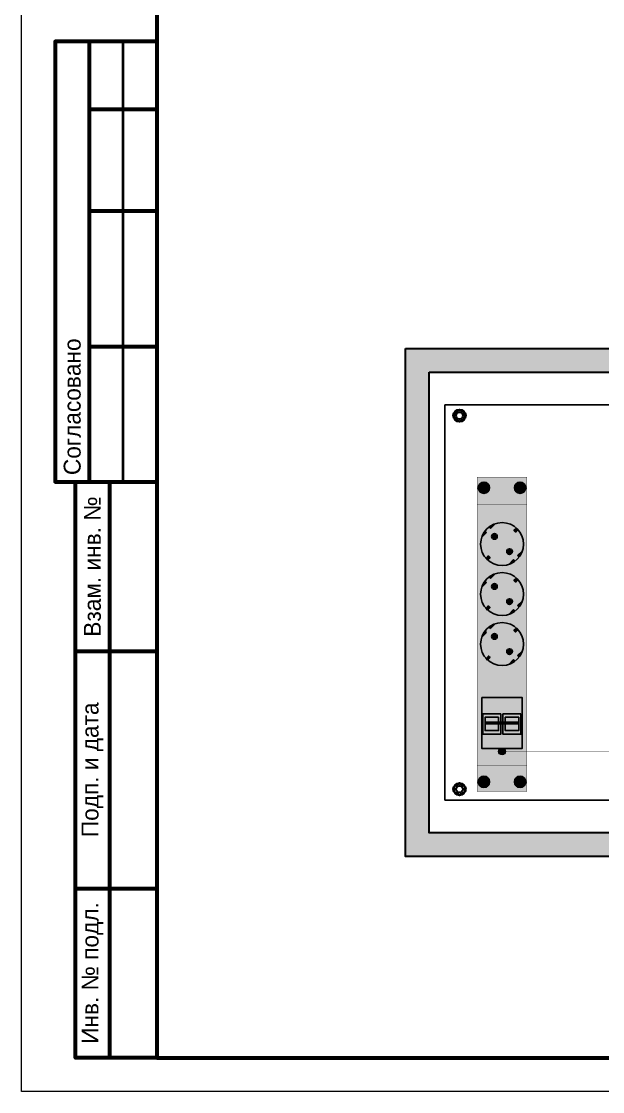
# Model space of a CAD drawing. Header units: millimetres. Extents: x -87434 to 499450, y -468665 to 122144.
# Drawn here: x 98150 to 106735, y 51026 to 66823 of the extents above; entities that cross this region are included whole.
import ezdxf
from ezdxf.enums import TextEntityAlignment as Align

# ---------------------------------------------------------------- set-up
doc = ezdxf.new("R2010")
doc.units = ezdxf.units.MM
doc.layers.add('__ФОРМАТ', color=7, linetype='Continuous', lineweight=40)
doc.layers.add('Выноски', color=5, linetype='Continuous', lineweight=15)
doc.layers.add('Границы листа', color=7, linetype='Continuous', lineweight=0, plot=False)
doc.styles.add('Mipgost_5', font='', dxfattribs={"height": 250})
doc.styles.get("Standard").update_dxf_attribs({"font": ''})
doc.styles.get('Mipgost_5').set_extended_font_data('Mipgost')
doc.styles.get('Standard').set_extended_font_data('GOST type B')

# ---------------------------------------------------------------- blocks, each defined once
blk = doc.blocks.new('A$C27167704')
at = {"lineweight": 25}
h = blk.add_hatch(color=251, dxfattribs=at)
h.set_gradient(color1=(139, 142, 133), color2=(120, 125, 115), tint=0.46, name='INVHEMISPHERICAL')
h.paths.add_polyline_path([(0, 0), (600, 0), (600, -450), (0, -450)])
h.paths.add_polyline_path([(21.05, -21.05), (578.95, -21.05), (578.95, -428.95), (21.05, -428.95)], flags=16)
at = {"lineweight": 30}
for p, q in [((47.9, -54.38), (43.4, -56.98)), ((52.4, -56.98), (47.9, -54.38)), ((547.6, -56.98), (552.1, -54.38)), ((552.1, -54.38), (556.6, -56.98)), ((43.4, -56.98), (43.4, -62.18)), ((43.4, -62.18), (47.9, -64.78)), ((47.9, -64.78), (52.4, -62.18)), ((52.4, -62.18), (52.4, -56.98)), ((547.6, -62.18), (547.6, -56.98)), ((552.1, -64.78), (547.6, -62.18)), ((556.6, -62.18), (552.1, -64.78)), ((556.6, -56.98), (556.6, -62.18)), ((43.4, -387.82), (47.9, -385.22)), ((43.4, -393.02), (43.4, -387.82)), ((47.9, -385.22), (52.4, -387.82)), ((52.4, -387.82), (52.4, -393.02)), ((552.1, -385.22), (547.6, -387.82)), ((547.6, -387.82), (547.6, -393.02)), ((556.6, -387.82), (552.1, -385.22)), ((556.6, -393.02), (556.6, -387.82)), ((47.9, -395.62), (43.4, -393.02)), ((52.4, -393.02), (47.9, -395.62)), ((547.6, -393.02), (552.1, -395.62)), ((552.1, -395.62), (556.6, -393.02))]:
    blk.add_line(p, q, dxfattribs=at)
for points in [[(0, 0), (600, 0), (600, -450), (0, -450)], [(21.05, -21.05), (578.95, -21.05), (578.95, -428.95), (21.05, -428.95)]]:
    blk.add_lwpolyline(points, close=True, dxfattribs=at)
blk.add_lwpolyline([(35, -50), (565, -50), (565, -400), (35, -400)], close=True)
for centre, radius in [((47.9, -59.58), 5.52), ((47.9, -59.58), 3), ((552.1, -59.58), 5.52), ((552.1, -59.58), 3), ((47.9, -390.42), 5.52), ((47.9, -390.42), 3), ((552.1, -390.42), 5.52), ((552.1, -390.42), 3)]:
    blk.add_circle(centre, radius, dxfattribs=at)
blk = doc.blocks.new('A$C5A1165F7')
at = {"true_color": 0xc7c7c7}
h = blk.add_hatch(color=9, dxfattribs=at)
h.set_gradient(color1=(93, 101, 98), color2=(179, 179, 179), tint=0.43, name='SPHERICAL')
h.paths.add_polyline_path([(10, 5, 1), (0, 5, 1)])
h = blk.add_hatch(color=250)
h.set_gradient(color1=(39, 42, 41), color2=(103, 113, 116), tint=0.43, name='SPHERICAL')
h.paths.add_polyline_path([(5, 6.41), (3.98, 7.44), (2.56, 6.02), (3.59, 5), (2.56, 3.98), (3.98, 2.56), (5, 3.59), (6.02, 2.56), (7.44, 3.98), (6.41, 5), (7.44, 6.02), (6.02, 7.44)])
at = {"color": 49, "lineweight": 25, "true_color": 0x474747}
blk.add_lwpolyline([(6.41, 5), (7.44, 6.02), (6.02, 7.44), (5, 6.41), (3.98, 7.44), (2.56, 6.02), (3.59, 5), (2.56, 3.98), (3.98, 2.56), (5, 3.59), (6.02, 2.56), (7.44, 3.98), (6.41, 5)], dxfattribs=at)
blk.add_circle((5, 5), 5, dxfattribs=at)
blk = doc.blocks.new('A$C370C6F25')
at = {"lineweight": 25}
h = blk.add_hatch(color=251, dxfattribs=at)
h.set_gradient(color1=(102, 106, 98), color2=(120, 120, 110), rotation=90, tint=0.43)
h.paths.add_polyline_path([(0, 0), (278.31, 0), (278.31, 44), (0, 44)])
h = blk.add_hatch(color=256, dxfattribs=at)
h.dxf.hatch_style = 1
h.set_gradient(color1=(147, 144, 128), color2=(180, 178, 167), rotation=180, tint=1, name='CURVED')
h.paths.add_polyline_path([(83.15, 40), (38.15, 40), (38.15, 4), (83.15, 4)])
h.paths.add_polyline_path([(68.64, 23.09), (50.64, 23.09), (50.64, 39), (68.64, 39)], flags=16)
h.paths.add_polyline_path([(65.64, 25), (53.85, 25), (53.85, 37), (65.64, 37)], flags=0)
h.paths.add_polyline_path([(61.41, 25), (59.74, 25), (59.74, 37), (61.41, 37)], flags=0)
h = blk.add_hatch(color=256, dxfattribs=at)
h.dxf.hatch_style = 1
h.set_gradient(color1=(83, 80, 70), color2=(107, 104, 91), tint=1, name='CURVED')
h.paths.add_polyline_path([(68.64, 39), (50.64, 39), (50.64, 23.09), (68.64, 23.09)])
h.paths.add_polyline_path([(65.64, 25), (53.85, 25), (53.85, 37), (65.64, 37)], flags=16)
h.paths.add_polyline_path([(61.41, 25), (59.74, 25), (59.74, 37), (61.41, 37)], flags=16)
h = blk.add_hatch(color=256, dxfattribs=at)
h.dxf.hatch_style = 1
h.set_gradient(color1=(36, 35, 30), color2=(69, 67, 59), tint=1, name='CURVED')
h.paths.add_polyline_path([(141.13, 10), (142.54, 11.41), (144.66, 9.29, 0.270091), (148.56, 28.02), (144.33, 32.25), (145.63, 33.55, 0.033002), (143.98, 35.44, 0.033002), (142.09, 37.09), (140.79, 35.79), (136.56, 40.02, 0.270091), (117.83, 36.12), (119.95, 34), (118.54, 32.59), (116.42, 34.71, 0.270091), (112.52, 15.98), (116.75, 11.75), (115.45, 10.45, 0.033002), (117.11, 8.56, 0.033002), (118.99, 6.91), (120.29, 8.21), (124.52, 3.98, 0.270091), (143.25, 7.88)])
h.paths.add_polyline_path([(122.05, 13.51, -1), (125.59, 17.05, -1)], flags=16)
h.paths.add_polyline_path([(135.49, 26.95, -1), (139.03, 30.49, -1)], flags=16)
h = blk.add_hatch(color=256, dxfattribs=at)
h.dxf.hatch_style = 1
h.set_gradient(color1=(63, 62, 54), color2=(138, 134, 117), rotation=270, tint=1, name='CURVED')
h.paths.add_polyline_path([(140.79, 35.79), (142.09, 37.09, 0.082938), (136.56, 40.02)])
h = blk.add_hatch(color=256, dxfattribs=at)
h.dxf.hatch_style = 1
h.set_gradient(color1=(36, 35, 30), color2=(69, 67, 59), tint=1, name='CURVED')
h.paths.add_polyline_path([(185.42, 10), (186.83, 11.41), (188.95, 9.29, 0.270091), (192.85, 28.02), (188.62, 32.25), (189.92, 33.55, 0.033002), (188.27, 35.44, 0.033002), (186.38, 37.09), (185.08, 35.79), (180.85, 40.02, 0.270091), (162.12, 36.12), (164.24, 34), (162.83, 32.59), (160.71, 34.71, 0.270091), (156.81, 15.98), (161.04, 11.75), (159.74, 10.45, 0.033002), (161.4, 8.56, 0.033002), (163.28, 6.91), (164.58, 8.21), (168.81, 3.98, 0.270091), (187.54, 7.88)])
h.paths.add_polyline_path([(166.35, 13.51, -1), (169.88, 17.05, -1)], flags=16)
h.paths.add_polyline_path([(179.78, 26.95, -1), (183.32, 30.49, -1)], flags=16)
h = blk.add_hatch(color=256, dxfattribs=at)
h.dxf.hatch_style = 1
h.set_gradient(color1=(63, 62, 54), color2=(138, 134, 117), rotation=270, tint=1, name='CURVED')
h.paths.add_polyline_path([(185.08, 35.79), (186.38, 37.09, 0.082938), (180.85, 40.02)])
h = blk.add_hatch(color=256, dxfattribs=at)
h.dxf.hatch_style = 1
h.set_gradient(color1=(36, 35, 30), color2=(69, 67, 59), tint=1, name='CURVED')
h.paths.add_polyline_path([(229.71, 10), (231.12, 11.41), (233.24, 9.29, 0.270091), (237.14, 28.02), (232.91, 32.25), (234.21, 33.55, 0.033002), (232.56, 35.44, 0.033002), (230.67, 37.09), (229.37, 35.79), (225.14, 40.02, 0.270091), (206.41, 36.12), (208.53, 34), (207.12, 32.59), (205, 34.71, 0.270091), (201.1, 15.98), (205.33, 11.75), (204.03, 10.45, 0.033002), (205.69, 8.56, 0.033002), (207.57, 6.91), (208.87, 8.21), (213.1, 3.98, 0.270091), (231.83, 7.88)])
h.paths.add_polyline_path([(210.64, 13.51, -1), (214.17, 17.05, -1)], flags=16)
h.paths.add_polyline_path([(224.07, 26.95, -1), (227.61, 30.49, -1)], flags=16)
h = blk.add_hatch(color=256, dxfattribs=at)
h.dxf.hatch_style = 1
h.set_gradient(color1=(63, 62, 54), color2=(138, 134, 117), rotation=270, tint=1, name='CURVED')
h.paths.add_polyline_path([(229.37, 35.79), (230.67, 37.09, 0.082938), (225.14, 40.02)])
h = blk.add_hatch(color=256, dxfattribs=at)
h.dxf.hatch_style = 1
h.set_gradient(color1=(82, 163, 0), color2=(41, 82, 0), rotation=90, tint=1, name='INVCYLINDER')
h.paths.add_polyline_path([(65.64, 37), (61.41, 37), (61.41, 25), (65.64, 25)])
h.paths.add_polyline_path([(53.85, 25), (59.74, 25), (59.74, 37), (53.85, 37)])
h = blk.add_hatch(color=256, dxfattribs=at)
h.dxf.hatch_style = 1
h.set_gradient(color1=(82, 163, 0), color2=(41, 82, 0), rotation=90, tint=1, name='INVCYLINDER')
h.paths.add_polyline_path([(59.74, 37), (61.41, 37), (61.41, 7.16), (59.74, 7.16)])
h = blk.add_hatch(color=254)
h.set_gradient(color1=(226, 228, 228), color2=(37, 39, 39), rotation=90, tint=0.65, name='INVCYLINDER')
h.paths.add_polyline_path([(116.4, 34.73), (118.54, 32.59), (119.95, 34), (117.81, 36.14)])
h = blk.add_hatch(color=256, dxfattribs=at)
h.dxf.hatch_style = 1
h.set_gradient(color1=(10, 11, 11), color2=(0, 0, 0), tint=1, name='INVSPHERICAL')
h.paths.add_polyline_path([(134.76, 28.72, 1), (139.76, 28.72, 1)])
h = blk.add_hatch(color=256, dxfattribs=at)
h.dxf.hatch_style = 1
h.set_gradient(color1=(63, 62, 54), color2=(138, 134, 117), rotation=270, tint=1, name='CURVED')
h.paths.add_polyline_path([(145.63, 33.55), (144.33, 32.25), (148.56, 28.02, 0.082938)])
h = blk.add_hatch(color=254)
h.set_gradient(color1=(226, 228, 228), color2=(37, 39, 39), rotation=90, tint=0.65, name='INVCYLINDER')
h.paths.add_polyline_path([(160.69, 34.73), (162.83, 32.59), (164.24, 34), (162.1, 36.14)])
h = blk.add_hatch(color=256, dxfattribs=at)
h.dxf.hatch_style = 1
h.set_gradient(color1=(10, 11, 11), color2=(0, 0, 0), tint=1, name='INVSPHERICAL')
h.paths.add_polyline_path([(179.05, 28.72, 1), (184.05, 28.72, 1)])
h = blk.add_hatch(color=256, dxfattribs=at)
h.dxf.hatch_style = 1
h.set_gradient(color1=(63, 62, 54), color2=(138, 134, 117), rotation=270, tint=1, name='CURVED')
h.paths.add_polyline_path([(189.92, 33.55), (188.62, 32.25), (192.85, 28.02, 0.082938)])
h = blk.add_hatch(color=254)
h.set_gradient(color1=(226, 228, 228), color2=(37, 39, 39), rotation=90, tint=0.65, name='INVCYLINDER')
h.paths.add_polyline_path([(204.98, 34.73), (207.12, 32.59), (208.53, 34), (206.39, 36.14)])
h = blk.add_hatch(color=256, dxfattribs=at)
h.dxf.hatch_style = 1
h.set_gradient(color1=(10, 11, 11), color2=(0, 0, 0), tint=1, name='INVSPHERICAL')
h.paths.add_polyline_path([(223.34, 28.72, 1), (228.34, 28.72, 1)])
h = blk.add_hatch(color=256, dxfattribs=at)
h.dxf.hatch_style = 1
h.set_gradient(color1=(63, 62, 54), color2=(138, 134, 117), rotation=270, tint=1, name='CURVED')
h.paths.add_polyline_path([(234.21, 33.55), (232.91, 32.25), (237.14, 28.02, 0.082938)])
h = blk.add_hatch(color=256, dxfattribs=at)
h.dxf.hatch_style = 1
h.set_gradient(color1=(83, 80, 70), color2=(107, 104, 91), tint=1, name='CURVED')
h.paths.add_polyline_path([(68.64, 21.16), (50.64, 21.16), (50.64, 5.25), (68.64, 5.25)])
h.paths.add_polyline_path([(65.64, 7.16), (53.85, 7.16), (53.85, 19.16), (65.64, 19.16)], flags=16)
h.paths.add_polyline_path([(61.41, 7.16), (59.74, 7.16), (59.74, 19.16), (61.41, 19.16)], flags=16)
h = blk.add_hatch(color=256, dxfattribs=at)
h.dxf.hatch_style = 1
h.set_gradient(color1=(82, 163, 0), color2=(41, 82, 0), rotation=90, tint=1, name='INVCYLINDER')
h.paths.add_polyline_path([(65.64, 19.16), (61.41, 19.16), (61.41, 7.16), (65.64, 7.16)])
h.paths.add_polyline_path([(53.85, 7.16), (59.74, 7.16), (59.74, 19.16), (53.85, 19.16)])
h = blk.add_hatch(color=256, dxfattribs=at)
h.dxf.hatch_style = 1
h.set_gradient(color1=(63, 62, 54), color2=(138, 134, 117), rotation=90, tint=1, name='CURVED')
h.paths.add_polyline_path([(112.52, 15.98, 0.082938), (115.45, 10.45), (116.75, 11.75)])
h = blk.add_hatch(color=256, dxfattribs=at)
h.dxf.hatch_style = 1
h.set_gradient(color1=(10, 11, 11), color2=(0, 0, 0), tint=1, name='INVSPHERICAL')
h.paths.add_polyline_path([(126.32, 15.28, 1), (121.32, 15.28, 1)])
h = blk.add_hatch(color=254)
h.set_gradient(color1=(226, 228, 228), color2=(37, 39, 39), rotation=90, tint=0.65, name='INVCYLINDER')
h.paths.add_polyline_path([(144.68, 9.27), (142.54, 11.41), (141.13, 10), (143.27, 7.86)])
h = blk.add_hatch(color=256, dxfattribs=at)
h.dxf.hatch_style = 1
h.set_gradient(color1=(63, 62, 54), color2=(138, 134, 117), rotation=90, tint=1, name='CURVED')
h.paths.add_polyline_path([(156.81, 15.98, 0.082938), (159.74, 10.45), (161.04, 11.75)])
h = blk.add_hatch(color=256, dxfattribs=at)
h.dxf.hatch_style = 1
h.set_gradient(color1=(10, 11, 11), color2=(0, 0, 0), tint=1, name='INVSPHERICAL')
h.paths.add_polyline_path([(170.61, 15.28, 1), (165.61, 15.28, 1)])
h = blk.add_hatch(color=254)
h.set_gradient(color1=(226, 228, 228), color2=(37, 39, 39), rotation=90, tint=0.65, name='INVCYLINDER')
h.paths.add_polyline_path([(188.97, 9.27), (186.83, 11.41), (185.42, 10), (187.56, 7.86)])
h = blk.add_hatch(color=256, dxfattribs=at)
h.dxf.hatch_style = 1
h.set_gradient(color1=(63, 62, 54), color2=(138, 134, 117), rotation=90, tint=1, name='CURVED')
h.paths.add_polyline_path([(201.1, 15.98, 0.082938), (204.03, 10.45), (205.33, 11.75)])
h = blk.add_hatch(color=256, dxfattribs=at)
h.dxf.hatch_style = 1
h.set_gradient(color1=(10, 11, 11), color2=(0, 0, 0), tint=1, name='INVSPHERICAL')
h.paths.add_polyline_path([(214.9, 15.28, 1), (209.9, 15.28, 1)])
h = blk.add_hatch(color=254)
h.set_gradient(color1=(226, 228, 228), color2=(37, 39, 39), rotation=90, tint=0.65, name='INVCYLINDER')
h.paths.add_polyline_path([(233.26, 9.27), (231.12, 11.41), (229.71, 10), (231.85, 7.86)])
h = blk.add_hatch(color=256, dxfattribs=at)
h.dxf.hatch_style = 1
h.set_gradient(color1=(63, 62, 54), color2=(138, 134, 117), rotation=90, tint=1, name='CURVED')
h.paths.add_polyline_path([(120.29, 8.21), (118.99, 6.91, 0.082938), (124.52, 3.98)])
h = blk.add_hatch(color=256, dxfattribs=at)
h.dxf.hatch_style = 1
h.set_gradient(color1=(63, 62, 54), color2=(138, 134, 117), rotation=90, tint=1, name='CURVED')
h.paths.add_polyline_path([(164.58, 8.21), (163.28, 6.91, 0.082938), (168.81, 3.98)])
h = blk.add_hatch(color=256, dxfattribs=at)
h.dxf.hatch_style = 1
h.set_gradient(color1=(63, 62, 54), color2=(138, 134, 117), rotation=90, tint=1, name='CURVED')
h.paths.add_polyline_path([(208.87, 8.21), (207.57, 6.91, 0.082938), (213.1, 3.98)])
for p, q in [((140.79, 35.79), (136.56, 40.02)), ((185.08, 35.79), (180.85, 40.02)), ((229.37, 35.79), (225.14, 40.02)), ((142.09, 37.09), (140.79, 35.79)), ((145.63, 33.55), (144.33, 32.25)), ((148.56, 28.02), (144.33, 32.25)), ((186.38, 37.09), (185.08, 35.79)), ((189.92, 33.55), (188.62, 32.25)), ((192.85, 28.02), (188.62, 32.25)), ((230.67, 37.09), (229.37, 35.79)), ((234.21, 33.55), (232.91, 32.25)), ((237.14, 28.02), (232.91, 32.25)), ((116.75, 11.75), (112.52, 15.98)), ((115.45, 10.45), (116.75, 11.75)), ((161.04, 11.75), (156.81, 15.98)), ((159.74, 10.45), (161.04, 11.75)), ((205.33, 11.75), (201.1, 15.98)), ((204.03, 10.45), (205.33, 11.75)), ((118.99, 6.91), (120.29, 8.21)), ((124.52, 3.98), (120.29, 8.21)), ((163.28, 6.91), (164.58, 8.21)), ((168.81, 3.98), (164.58, 8.21)), ((207.57, 6.91), (208.87, 8.21)), ((213.1, 3.98), (208.87, 8.21))]:
    blk.add_line(p, q)
at = {"const_width": 0.4}
blk.add_lwpolyline([(0, 0), (278.31, 0), (278.31, 44), (0, 44)], close=True, dxfattribs=at)
for points in [[(23, 0), (23, 44)], [(254.47, 0), (254.47, 44)]]:
    blk.add_lwpolyline(points, dxfattribs=at)
at = {"color": 251, "lineweight": 25}
blk.add_lwpolyline([(83.15, 40), (83.15, 4), (38.15, 4), (38.15, 40)], close=True, dxfattribs=at)
at = {"lineweight": 25}
for points in [[(68.64, 23.09), (68.64, 39), (50.64, 39), (50.64, 23.09)], [(65.64, 25), (65.64, 37), (53.85, 37), (53.85, 25)], [(61.41, 25), (61.41, 37), (59.74, 37), (59.74, 25)], [(59.74, 37), (61.41, 37), (61.41, 7.16), (59.74, 7.16)], [(116.4, 34.73), (117.81, 36.14), (119.95, 34), (118.54, 32.59)], [(160.69, 34.73), (162.1, 36.14), (164.24, 34), (162.83, 32.59)], [(204.98, 34.73), (206.39, 36.14), (208.53, 34), (207.12, 32.59)], [(68.64, 5.25), (68.64, 21.16), (50.64, 21.16), (50.64, 5.25)], [(65.64, 7.16), (65.64, 19.16), (53.85, 19.16), (53.85, 7.16)], [(61.41, 7.16), (61.41, 19.16), (59.74, 19.16), (59.74, 7.16)], [(143.27, 7.86), (144.68, 9.27), (142.54, 11.41), (141.13, 10)], [(187.56, 7.86), (188.97, 9.27), (186.83, 11.41), (185.42, 10)], [(231.85, 7.86), (233.26, 9.27), (231.12, 11.41), (229.71, 10)]]:
    blk.add_lwpolyline(points, close=True, dxfattribs=at)
for centre, radius in [((130.54, 22), 19), ((174.83, 22), 19), ((219.12, 22), 19), ((137.26, 28.72), 2.5), ((181.55, 28.72), 2.5), ((225.84, 28.72), 2.5), ((123.82, 15.28), 2.5), ((168.11, 15.28), 2.5), ((212.4, 15.28), 2.5)]:
    blk.add_circle(centre, radius)
blk.add_blockref('A$C5A1165F7', (3.5, 33), dxfattribs=at)
at = {"lineweight": 25, "xscale": -1}
blk.add_blockref('A$C5A1165F7', (273.97, 33), dxfattribs=at)
at = {"lineweight": 25, "xscale": -1, "rotation": 180}
blk.add_blockref('A$C5A1165F7', (3.5, 11), dxfattribs=at)
at = {"lineweight": 25, "rotation": 180}
blk.add_blockref('A$C5A1165F7', (273.97, 11), dxfattribs=at)
blk = doc.blocks.new('A$C185C7A20')
at = {"layer": 'Выноски'}
h = blk.add_hatch(color=256, dxfattribs=at)
h.dxf.hatch_style = 1
edge = h.paths.add_edge_path()
edge.add_arc((85.55, 92.98), 3.02, 0, 360)
at = {"layer": 'Выноски', "const_width": 0.3}
blk.add_lwpolyline([(85.55, 92.98), (85.55, 92.98), (872.37, 92.98)], dxfattribs=at)
at = {"layer": 'Выноски'}
blk.add_circle((85.55, 92.98), 3.02, dxfattribs=at)
blk.add_blockref('A$C27167704', (0, 450))
at = {"rotation": 90}
blk.add_blockref('A$C370C6F25', (107.55, 57.61), dxfattribs=at)
blk = doc.blocks.new('*U1044')
for p, q in [((5, 155), (5, 90)), ((15, 155), (15, 90))]:
    blk.add_line(p, q)
at = {"lineweight": -2}
for p, q in [((10, 155), (10, 90)), ((10, 145), (20, 145)), ((10, 130), (20, 130)), ((10, 110), (20, 110)), ((13, 90), (13, 5)), ((8, 65), (20, 65)), ((8, 30), (20, 30))]:
    blk.add_line(p, q, dxfattribs=at)
blk.add_lwpolyline([(20, 5), (415, 5), (415, 292), (20, 292)], close=True, dxfattribs=at)
for points in [[(20, 155), (5, 155), (5, 90), (8, 90)], [(20, 5), (8, 5), (8, 90), (20, 90)]]:
    blk.add_lwpolyline(points, dxfattribs=at)
at = {"layer": 'Границы листа'}
blk.add_lwpolyline([(420, 0), (0, 0), (0, 297), (420, 297)], close=True, dxfattribs=at)
at = {"lineweight": 30, "style": 'Mipgost_5'}
blk.add_text('Согласовано', height=2.5, rotation=90, dxfattribs=at).set_placement((7.5, 91), align=Align.MIDDLE_LEFT)
for s, p in [('Взам. инв. №', (10.5, 77.5)), ('Подп. и дата', (10.5, 47.5)), ('Инв. № подл.', (10.5, 17.5))]:
    blk.add_text(s, height=2.5, rotation=90, dxfattribs=at).set_placement(p, align=Align.MIDDLE)
at = {"lineweight": 13, "oblique": 10, "flags": 8}
blk.add_attdef('ФОРМАТ', (380.94, 1.12), '', height=3, dxfattribs=at)

msp = doc.modelspace()

# ---------------------------------------------------------------- block references
at = {"xscale": 16.66666666666666, "yscale": 16.66666666666666, "zscale": 16.66666666666666}
msp.add_blockref('A$C185C7A20', (103823.60787, 54496.75215), dxfattribs=at)
at = {"layer": '__ФОРМАТ', "lineweight": 60, "xscale": 99.9999999999996, "yscale": 99.9999999999996, "zscale": 99.9999999999996}
msp.add_blockref('*U1044', (98150.33486, 51026.31576), dxfattribs=at)

doc.saveas('drawing.dxf')
